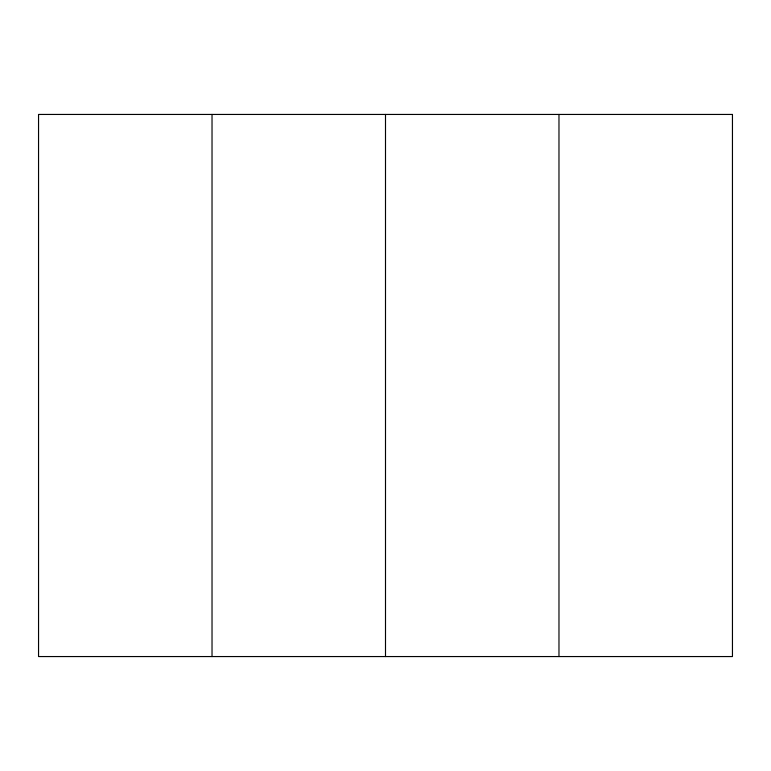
<?xml version="1.0" encoding="UTF-8"?>
<svg xmlns="http://www.w3.org/2000/svg" width="771" height="771" viewBox="0 0 771 771"><rect width="100%" height="100%" fill="white"/><g stroke="black" fill="none" stroke-linecap="round" stroke-linejoin="round"><path stroke-width="1.16" d="M558.975 114.445L558.975 656.555M385.5 114.445L385.5 656.555M212.025 114.445L212.025 656.555M732.45 114.445L38.55 114.445L38.55 656.555L732.45 656.555L732.45 114.445"/></g></svg>
